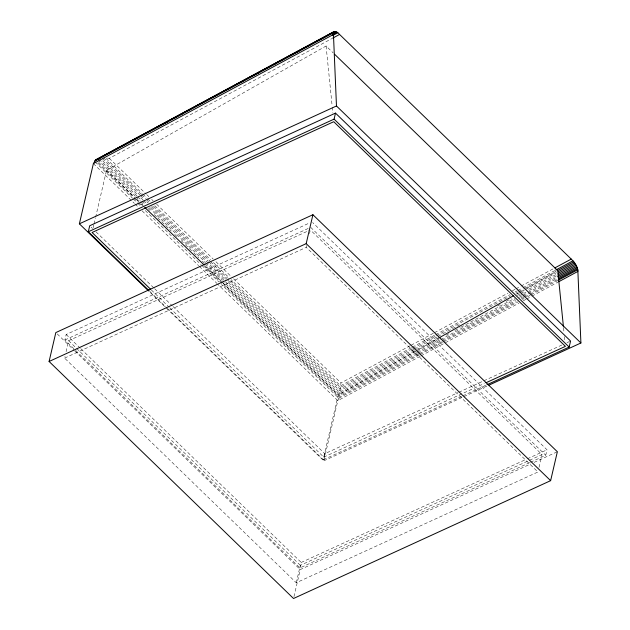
<?xml version="1.0" encoding="UTF-8"?>
<svg xmlns="http://www.w3.org/2000/svg" width="630" height="630" viewBox="0 0 630 630"><rect width="100%" height="100%" fill="white"/><g stroke="black" fill="none" stroke-linecap="round" stroke-linejoin="round"><path stroke-width="0.47" stroke-dasharray="3.15 2.36" d="M410.232 345.705L340.972 382.961L338.845 398.255L337.822 400.625L323.812 460.829L149.318 291.627M529.657 462.648L299.967 567.929L64.882 339.98L66.158 334.514L309.259 223.083M93.177 227.706L93.846 224.831M94.067 223.878L95.406 218.137M95.626 217.185L106.533 170.321L326.088 46.006L333.152 52.857M306.684 245.503L306.251 247.338L537.933 471.988L296.265 582.758L64.583 358.108L65.008 356.273M66.079 351.69L68.638 340.688L309.417 230.328M309.456 233.588L310.094 230.832M169.761 307.826L323.749 457.128L338.216 394.963L415.099 351.43M167.375 308.44L323.387 459.727L324.789 453.702L457.963 392.663M296.265 582.758L300.321 565.338L541.989 454.569L311.015 230.604M299.967 567.929L301.234 562.456L526.467 459.223M293.966 596.634L300.258 569.583L530.57 464.019M539.004 467.405L541.989 454.569M530.554 462.239L545.745 455.269L547.021 449.804L312.645 222.54M418.517 349.5L439.023 337.893M516.765 293.871L518.474 292.903M519.325 292.422L523.593 290.005M527.011 288.067L556.062 271.625M107.352 158.059L109.289 158.311L331.782 38.635M411.099 345.24L433.605 333.136M434.472 332.671L508.056 293.084M512.387 290.761L514.986 289.359M515.852 288.894L520.175 286.563M521.041 286.099L553.943 268.404M411.422 347.705L340.57 385.812L231.115 279.681M412.288 347.24L434.747 335.152M435.613 334.688L509.914 294.722M515.104 291.934L516.828 291.005M517.695 290.54L522.01 288.217M522.876 287.752L554.849 270.553M412.122 348.807L340.35 387.411L228.273 278.743M412.989 348.343L435.472 336.247M436.338 335.782L510.709 295.777M515.899 292.981L517.632 292.052M518.498 291.588L523.688 288.8M524.546 288.335L555.684 271.585M413.682 349.508L340.113 389.08L227.241 279.633M414.548 349.044L437.047 336.94M437.913 336.475L459.553 324.836M516.671 294.108L518.403 293.178M521.868 291.32L524.459 289.918M525.326 289.454L556.487 272.695M438.598 337.672L339.877 390.773L225.564 279.925M497.48 305.999L500.078 304.605M506.142 301.345L511.34 298.549M517.395 295.289L519.994 293.887M520.86 293.423L525.192 291.091M528.657 289.233L556.369 274.326M415.863 351.453L339.649 392.451L206.325 263.183M416.729 350.989L439.252 338.877M446.182 335.152L448.78 333.75M454.844 330.49L460.042 327.695M460.908 327.23L514.608 298.344M518.939 296.013L525.869 292.288M529.326 290.422L557.046 275.515M416.493 352.627L339.42 394.081L222.823 281.019M417.359 352.154L439.874 340.043M440.74 339.578L515.214 299.518M519.537 297.195L522.136 295.793M523.002 295.328L527.334 292.997M528.2 292.533L556.778 277.161M417.091 353.721L339.208 395.608L205.223 265.695M417.958 353.257L515.742 300.652M520.931 297.864L522.664 296.935M523.53 296.462L557.282 278.31M418.525 354.249L339.019 397.018L204.341 266.427M419.391 353.784L441.866 341.696M442.725 341.232L516.191 301.715M521.372 298.927L523.971 297.533M524.829 297.061L529.153 294.738M530.019 294.273L557.676 279.397M419.359 354.95L338.845 398.255L221.595 284.563M420.226 354.477L442.74 342.373M443.607 341.909L518.057 301.857M522.388 299.526L524.121 298.596M527.586 296.73L530.184 295.336M531.051 294.871L557.889 280.437M420.155 356.312L337.822 400.625L217.72 284.169M421.021 355.84L518.955 303.132M523.286 300.801L525.892 299.4M526.759 298.935L531.09 296.604M531.956 296.139L557.959 282.145M64.882 339.98L308.881 228.147M64.583 358.108L306.251 247.338M458.853 392.254L562.527 344.728M567 342.681L569.678 341.452M323.749 457.128L484.265 383.56M323.387 459.727L461.924 396.223M462.814 395.813L486.053 385.166M323.812 460.829L463.074 396.995M463.963 396.585L487.171 385.946M527.357 458.813L547.021 449.804M534.145 462.381L557.353 451.741M310.669 227.328L545.745 455.269M109.289 158.311L146.018 193.93M146.727 194.615L148.845 196.67M151.672 199.403L153.082 200.773M156.618 204.199L213.121 258.993M215.948 261.733L230.785 276.113M233.612 278.854L340.972 382.961M106.123 158.484L142.144 193.41M142.845 194.087L147.081 198.198M147.79 198.883L150.617 201.624M154.854 205.734L210.641 259.828M213.46 262.56L228.296 276.94M103.509 157.768L140.868 193.985M141.569 194.67L145.798 198.773M146.506 199.458L149.326 202.191M153.555 206.293L209.948 260.97M210.648 261.655L227.564 278.058M102.375 158.563L139.765 194.812M140.474 195.497L144.002 198.915M146.821 201.655L148.231 203.025M151.759 206.443L208.191 261.166M208.9 261.852L226.54 278.948M102.777 160.87L138.064 195.079M140.884 197.82L143.002 199.875M143.703 200.56L146.53 203.293M150.759 207.396L224.855 279.248M99.107 159.217L137.198 196.15M137.899 196.836L141.427 200.253M142.136 200.939L144.955 203.671M149.192 207.782L205.624 262.497M97.752 159.744L135.198 196.056M135.907 196.741L140.151 200.86M140.852 201.545L144.388 204.97M147.924 208.396L150.042 210.452M154.279 214.562L157.106 217.303M157.815 217.988L171.242 231.005M174.77 234.431L177.597 237.171M181.133 240.597L184.669 244.023M185.37 244.708L193.15 252.244M193.851 252.929L198.796 257.725M202.332 261.151L204.451 263.206M205.159 263.891L222.122 280.334M98.737 162.438L133.993 196.631M136.82 199.363L138.931 201.419M141.758 204.151L143.168 205.522M106.533 170.321L135.489 198.403M136.198 199.088L140.435 203.191M141.144 203.876L142.553 205.246M204.711 265.521L222.374 282.642M223.075 283.327L338.216 394.963M97.87 163.186L133.127 197.371M133.828 198.056L138.057 202.159M138.765 202.844L141.585 205.577M95.162 161.973L132.599 198.269M133.3 198.954L136.836 202.38M137.545 203.065L141.073 206.49M145.31 210.593L201.112 264.702M201.82 265.387L218.768 281.823M93.382 163.611L134.363 203.34M135.064 204.025L138.6 207.451M142.128 210.877L198.647 265.679M199.356 266.364L217.019 283.484M91.122 227.123L92.531 228.493M96.059 231.911L153.948 288.044M154.657 288.729L172.305 305.841M173.014 306.526L324.789 453.702M151.397 290.013L169.053 307.141M149.727 291.328L166.666 307.763M66.158 334.514L80.27 348.201M80.979 348.886L301.234 562.456M68.638 340.688L300.321 565.338M57.236 333.939L74.19 350.382M74.899 351.067L300.258 569.583M563.551 327.923L564.039 332.774M564.433 336.656L564.827 340.539M326.088 46.006L332.168 106.186M332.262 107.155L332.853 112.975"/><path stroke-width="0.94" d="M148.609 290.942L79.372 223.815L93.382 163.611L95.917 159.705L99.957 158.138M49.093 361.486L55.826 332.569L312.921 214.728L557.353 451.741L550.628 480.659L293.525 598.5L49.093 361.486L306.188 243.645L312.921 214.728M149.019 290.643L88.302 231.777L89.704 225.753L335.491 113.101L570.575 341.043L569.173 347.067L486.943 384.757M88.302 231.777L334.089 119.125L335.491 113.101M94.453 161.288L332.545 33.217C333.868 29.76 338.208 32.429 339.57 34.445L571.252 259.087C574.591 262.308 577.828 266.592 577.891 271.42L558.826 281.681M439.023 337.893L513.348 295.809M95.917 159.705L333.9 31.65M98.398 158.532L334.561 31.5M95.043 160.453L332.884 32.524M157.925 126.953L159.658 126.024M164.847 123.228L168.312 121.37M174.368 118.109L176.101 117.18M181.29 114.384L183.015 113.455M240.991 82.27L242.723 81.341M257.434 73.426L259.158 72.497M273.869 64.583L275.601 63.654M280.791 60.858L282.524 59.929M290.312 55.739L292.036 54.81M297.234 52.014L298.959 51.085M330.978 33.87L335.302 31.539M332.648 33.634L336.105 31.768M332.632 34.516L336.955 32.193M93.382 163.611L333.459 34.477L332.545 33.217M332.648 35.571L337.837 32.784M332.648 38.17L339.57 34.445M554.802 267.939L571.252 259.087M555.707 270.089L572.993 260.796M557.408 270.656L573.843 261.82M558.212 271.766L574.654 262.923M558.101 273.396L575.418 264.08M557.912 275.05L576.103 265.261M557.644 276.696L576.694 266.451M558.141 277.846L577.182 267.608M558.542 278.933L577.553 268.703M558.755 279.972L577.797 269.727M79.372 223.815L336.475 105.974L333.459 34.477M486.045 382.741L565.417 346.358L333.735 121.716L92.067 232.486L150.688 289.327M488.959 385.127L580.907 342.988L577.828 269.979M334.561 54.227L557.77 270.656L563.456 326.946M336.475 105.974L580.907 342.988M334.089 119.125L569.173 347.067M306.188 243.645L550.628 480.659M144.672 207.302L204.002 264.836"/></g></svg>
